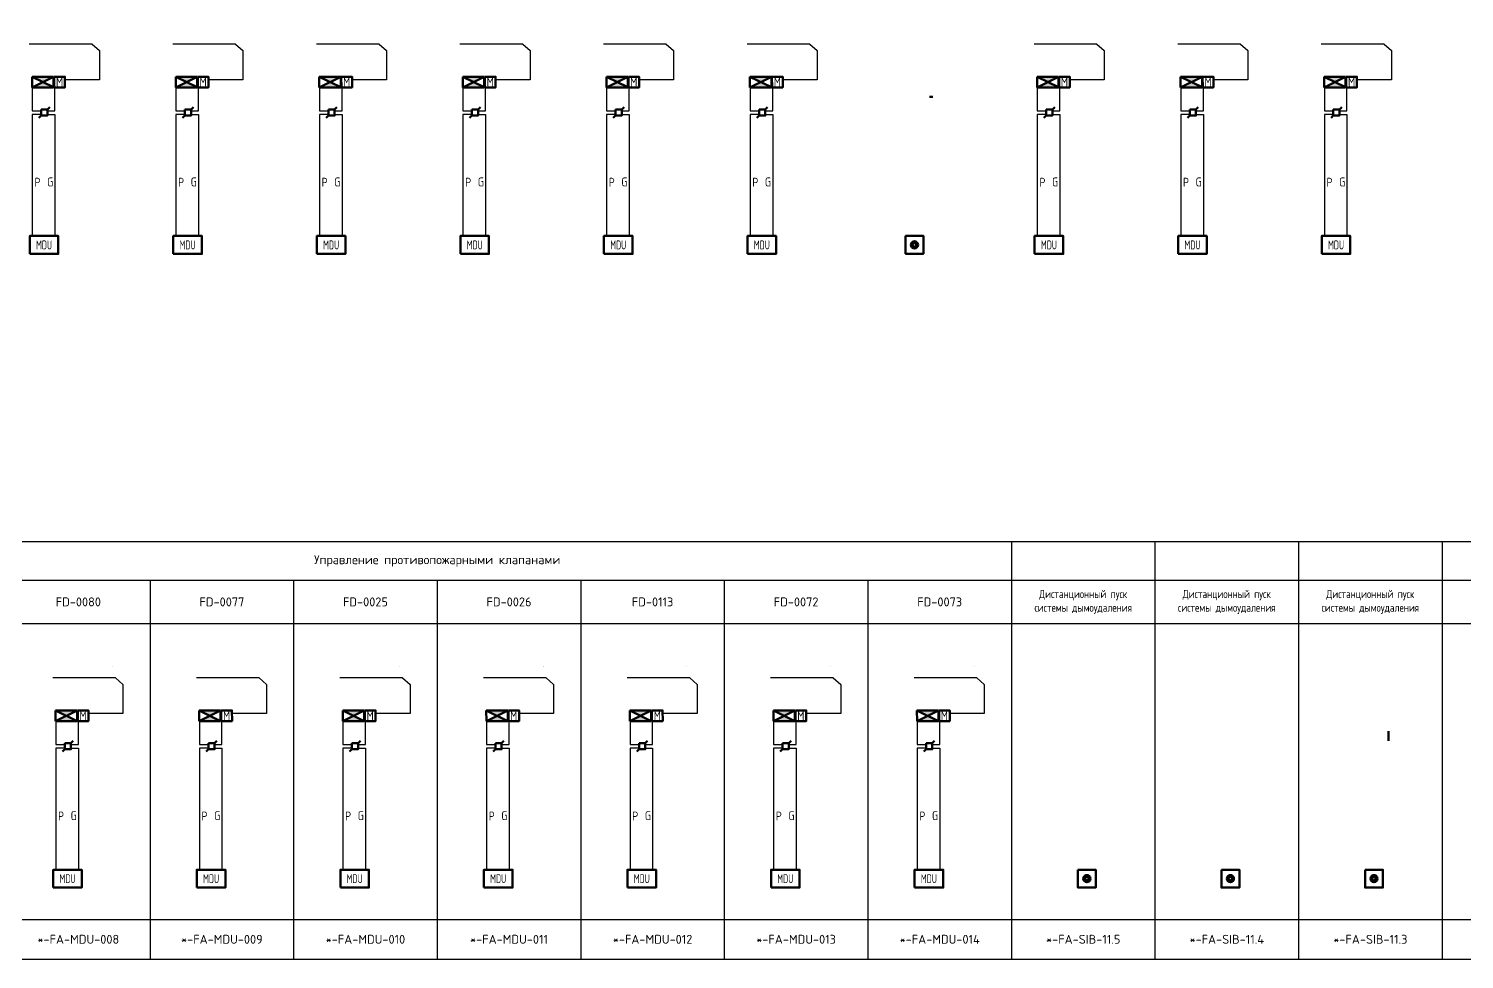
# Model space of a CAD drawing. Header units: millimetres. Extents: x 127230 to 906013, y -355313 to -209225.
# Drawn here: x 281908 to 322125, y -245773 to -219719 of the extents above; entities that cross this region are included whole.
import ezdxf
from ezdxf.enums import TextEntityAlignment as Align

# ---------------------------------------------------------------- set-up
doc = ezdxf.new("R2018")
doc.units = ezdxf.units.MM
doc.linetypes.add('Cплошная', pattern=[0])
for name, color, linetype, lineweight in [('14', 250, 'Continuous', 0), ('АТ_ПС_ИП_025', 1, 'Continuous', 25), ('АТ_ПС_ППКП_025', 5, 'Continuous', 25), ('АТ_ПС_Текст_025', 7, 'Continuous', 25), ('АТ_ПС_Трасса_100', 1, 'Continuous', 100)]:
    doc.layers.add(name, color=color, linetype=linetype, lineweight=lineweight)
doc.layers.add('ПС2', color=230, linetype='Continuous')
doc.styles.add('GLE_OASR_TextStyle', font='GOST2304A.ttf')
doc.styles.get("Standard").update_dxf_attribs({"font": 'gost_0.ttf'})
doc.styles.add('ГОСТ 2.304', font='CS_Gost2304.shx', dxfattribs={"width": 0.8})
doc.styles.add('Текст Т', font='isocpeur.ttf')

# ---------------------------------------------------------------- blocks, each defined once
blk = doc.blocks.new('*T72')
at = {"color": 7, "linetype": 'ByBlock', "transparency": 16777216}
for p, q in [((0, 0), (254457, 0)), ((0, 0), (0, -11695)), ((24130, 0), (24130, -11695)), ((28152, 0), (28152, -11695)), ((32173, 0), (32173, -11695)), ((64347, 0), (64347, -11695)), ((68368, 0), (68368, -11695)), ((72390, 0), (72390, -11695)), ((76412, 0), (76412, -11695)), ((193040, 0), (193040, -11695)), ((197062, 0), (197062, -11695)), ((205105, 0), (205105, -11695)), ((218262, 0), (218262, -11695)), ((222284, 0), (222284, -11695)), ((226305, 0), (226305, -11695)), ((254457, 0), (254457, -11695)), ((0, -1085), (4022, -1085)), ((4022, -1085), (4022, -11695)), ((8043, -1085), (8043, -11695)), ((12065, -1085), (12065, -11695)), ((16087, -1085), (16087, -11695)), ((20108, -1085), (20108, -11695)), ((24130, -1085), (36195, -1085)), ((36195, -1085), (36195, -11695)), ((40217, -1085), (40217, -11695)), ((44238, -1085), (44238, -11695)), ((48260, -1085), (48260, -11695)), ((52282, -1085), (52282, -11695)), ((56303, -1085), (56303, -11695)), ((60325, -1085), (60325, -11695)), ((64347, -1085), (80433, -1085)), ((80433, -1085), (80433, -11695)), ((84455, -1085), (84455, -11695)), ((88477, -1085), (88477, -11695)), ((92498, -1085), (92498, -11695)), ((96520, -1085), (96520, -11695)), ((100542, -1085), (100542, -11695)), ((104563, -1085), (104563, -11695)), ((108585, -1085), (108585, -11695)), ((112607, -1085), (112607, -11695)), ((116628, -1085), (116628, -11695)), ((120650, -1085), (120650, -11695)), ((124672, -1085), (124672, -11695)), ((128693, -1085), (128693, -11695)), ((132715, -1085), (132715, -11695)), ((136737, -1085), (136737, -11695)), ((140758, -1085), (140758, -11695)), ((144780, -1085), (144780, -11695)), ((148802, -1085), (148802, -11695)), ((152823, -1085), (152823, -11695)), ((156845, -1085), (156845, -11695)), ((160867, -1085), (160867, -11695)), ((164888, -1085), (164888, -11695)), ((168910, -1085), (168910, -11695)), ((172932, -1085), (172932, -11695)), ((176953, -1085), (176953, -11695)), ((180975, -1085), (180975, -11695)), ((184997, -1085), (184997, -11695)), ((189018, -1085), (189018, -11695)), ((193040, -1085), (201083, -1085)), ((201083, -1085), (201083, -11695)), ((205105, -1085), (230327, -1085)), ((230327, -1085), (230327, -11695)), ((234349, -1085), (234349, -11695)), ((238370, -1085), (238370, -11695)), ((242392, -1085), (242392, -11695)), ((246414, -1085), (246414, -11695)), ((250435, -1085), (250435, -11695)), ((0, -2294), (254457, -2294)), ((0, -10577), (254457, -10577)), ((0, -11695), (254457, -11695))]:
    blk.add_line(p, q, dxfattribs=at)
at = {"color": 0, "linetype": 'ByBlock', "lineweight": -2, "transparency": 16777216}
for p, q in [((4022, -1085), (24130, -1085)), ((36195, -1085), (64347, -1085)), ((80433, -1085), (193040, -1085)), ((201083, -1085), (205105, -1085)), ((230327, -1085), (254457, -1085))]:
    blk.add_line(p, q, dxfattribs=at)
at = {"color": 7, "transparency": 16777216, "char_height": 250, "attachment_point": 5, "style": 'Текст Т'}
for s, insert, width in [('Управление противопожарными клапанами', (220273, -542), 4020.47), ('Управление противопожарными клапанами', (12065, -542), 24128.8), ('Управление противопожарными клапанами', (48260, -542), 32172.13), ('Управление противопожарными клапанами', (134726, -542), 116627.13), ('Управление противопожарными клапанами', (201083, -542), 8042.13), ('Управление противопожарными клапанами', (240381, -542), 28150.47), ('FD-0027', (2011, -1689), 4020.47), ('FD-0005', (6032, -1689), 4020.47), ('SD-0002', (10054, -1689), 4020.47), ('FD-0004', (14076, -1689), 4020.47), ('FD-0028', (18098, -1689), 4020.47), ('FD-0029', (22119, -1689), 4020.47), ('{\\fGOST 2.304 type A|b0|i0|c204|p34;\\H0.91667x;\\C256;Дистанционный пуск \\Pсистемы дымоудаления}', (26141, -1689), 4020.47), ('{\\fGOST 2.304 type A|b0|i0|c204|p34;\\H0.91667x;\\C256;Дистанционный пуск \\Pсистемы дымоудаления}', (30162, -1689), 4020.47), ('FD-0121', (34184, -1689), 4020.47), ('FD-0080', (38206, -1689), 4020.47), ('FD-0077', (42228, -1689), 4020.47), ('FD-0025', (46249, -1689), 4020.47), ('FD-0026', (50271, -1689), 4020.47), ('FD-0113', (54293, -1689), 4020.47), ('FD-0072', (58314, -1689), 4020.47), ('FD-0073', (62336, -1689), 4020.47), ('{\\fGOST 2.304 type A|b0|i0|c204|p34;\\H0.91667x;\\C256;Дистанционный пуск \\Pсистемы дымоудаления}', (66358, -1689), 4020.47), ('{\\fGOST 2.304 type A|b0|i0|c204|p34;\\H0.91667x;\\C256;Дистанционный пуск \\Pсистемы дымоудаления}', (70379, -1689), 4020.47), ('{\\fGOST 2.304 type A|b0|i0|c204|p34;\\H0.91667x;\\C256;Дистанционный пуск \\Pсистемы дымоудаления}', (74401, -1689), 4020.47), ('FD-0002', (78423, -1689), 4020.47), ('FD-0024', (82444, -1689), 4020.47), ('SD-0001', (86466, -1689), 4020.47), ('FD-0001', (90488, -1689), 4020.47), ('FD-0003', (94509, -1689), 4020.47), ('FD-0022', (98531, -1689), 4020.47), ('FD-0023', (102553, -1689), 4020.47), ('FD-0032', (106574, -1689), 4020.47), ('FD-0010', (110596, -1689), 4020.47), ('FD-0132', (114618, -1689), 4020.47), ('FD-0085', (118639, -1689), 4020.47), ('FD-0087', (122661, -1689), 4020.47), ('FD-0118', (126683, -1689), 4020.47), ('FD-0130', (130704, -1689), 4020.47), ('FD-0131', (134726, -1689), 4020.47), ('FD-0112', (138748, -1689), 4020.47), ('FD-0043', (142769, -1689), 4020.47), ('FD-0096', (146791, -1689), 4020.47), ('FD-0057', (150813, -1689), 4020.47), ('FD-0097', (154834, -1689), 4020.47), ('FD-0074', (158856, -1689), 4020.47), ('FD-0075', (162878, -1689), 4020.47), ('FD-0076', (166899, -1689), 4020.47), ('FD-0060', (170921, -1689), 4020.47), ('FD-0009', (174943, -1689), 4020.47), ('FD-0114', (178964, -1689), 4020.47), ('FD-0008', (182986, -1689), 4020.47), ('FD-0125', (187008, -1689), 4020.47), ('FD-0058', (191029, -1689), 4020.47), ('{\\fGOST 2.304 type A|b0|i0|c204|p34;\\H0.91667x;\\C256;Отключение ПВ1 (FAB-0001A)/\\fGOST 2.304 type A|b0|i0|c0|p34; \\fGOST 2.304 type A|b0|i0|c204|p34;ПВ1р (FAB-0001В)}', (195051, -1689), 4020.47), ('FD-0078', (199073, -1689), 4020.47), ('FD-0031', (203094, -1689), 4020.47), ('{\\fGOST 2.304 type A|b0|i0|c204|p34;\\H0.91667x;\\C256;Отключение \\fGOST 2.304 type A|b0|i0|c0|p34;F0-51-010-NHC13^J/F0-51-010-NHC12/F0-51-010-NHC14} ', (211683, -1689), 13155.68), ('FD-0081', (220273, -1689), 4020.47), ('{\\fGOST 2.304 type A|b0|i0|c204|p34;\\H0.91667x;\\C256;Дистанционный пуск \\Pсистемы дымоудаления}', (224294, -1689), 4020.47), ('FD-0091', (228316, -1689), 4020.47), ('FD-0046', (232338, -1689), 4020.47), ('FD-0093', (236359, -1689), 4020.47), ('FD-0045', (240381, -1689), 4020.47), ('FD-0007', (244403, -1689), 4020.47), ('FD-0071', (248424, -1689), 4020.47), ('FD-0044', (252446, -1689), 4020.47), ('*-FA-MDU-001', (2011, -11136), 4020.47), ('*-FA-MDU-002', (6032, -11136), 4020.47), ('*-FA-MDU-003', (10054, -11136), 4020.47), ('*-FA-MDU-004', (14076, -11136), 4020.47), ('*-FA-MDU-005', (18098, -11136), 4020.47), ('*-FA-MDU-006', (22119, -11136), 4020.47), ('*-FA-SIB-11.7', (26141, -11136), 4020.47), ('*-FA-SIB-11.6', (30162, -11136), 4020.47), ('*-FA-MDU-007', (34184, -11136), 4020.47), ('*-FA-MDU-008', (38206, -11136), 4020.47), ('*-FA-MDU-009', (42228, -11136), 4020.47), ('*-FA-MDU-010', (46249, -11136), 4020.47), ('*-FA-MDU-011', (50271, -11136), 4020.47), ('*-FA-MDU-012', (54293, -11136), 4020.47), ('*-FA-MDU-013', (58314, -11136), 4020.47), ('*-FA-MDU-014', (62336, -11136), 4020.47), ('*-FA-SIB-11.5', (66358, -11136), 4020.47), ('*-FA-SIB-11.4', (70379, -11136), 4020.47), ('*-FA-SIB-11.3', (74401, -11136), 4020.47), ('*-FA-MDU-015', (78423, -11136), 4020.47), ('*-FA-MDU-016', (82444, -11136), 4020.47), ('*-FA-MDU-017', (86466, -11136), 4020.47), ('*-FA-MDU-018', (90488, -11136), 4020.47), ('*-FA-MDU-019', (94509, -11136), 4020.47), ('*-FA-MDU-020', (98531, -11136), 4020.47), ('*-FA-MDU-021', (102553, -11136), 4020.47), ('*-FA-MDU-022', (106574, -11136), 4020.47), ('*-FA-MDU-023', (110596, -11136), 4020.47), ('*-FA-MDU-024', (114618, -11136), 4020.47), ('*-FA-MDU-025', (118639, -11136), 4020.47), ('*-FA-MDU-026', (122661, -11136), 4020.47), ('*-FA-MDU-027', (126683, -11136), 4020.47), ('*-FA-MDU-028', (130704, -11136), 4020.47), ('*-FA-MDU-029', (134726, -11136), 4020.47), ('*-FA-MDU-030', (138748, -11136), 4020.47), ('*-FA-MDU-031', (142769, -11136), 4020.47), ('*-FA-MDU-032', (146791, -11136), 4020.47), ('*-FA-MDU-033', (150813, -11136), 4020.47), ('*-FA-MDU-034', (154834, -11136), 4020.47), ('*-FA-MDU-035', (158856, -11136), 4020.47), ('*-FA-MDU-036', (162878, -11136), 4020.47), ('*-FA-MDU-037', (166899, -11136), 4020.47), ('*-FA-MDU-038', (170921, -11136), 4020.47), ('*-FA-MDU-039', (174943, -11136), 4020.47), ('*-FA-MDU-040', (178964, -11136), 4020.47), ('*-FA-MDU-041', (182986, -11136), 4020.47), ('*-FA-MDU-042', (187008, -11136), 4020.47), ('*-FA-MDU-043', (191029, -11136), 4020.47), (' *-FA-MR4-11.1', (195051, -11136), 4020.47), ('*-FA-MDU-044', (199073, -11136), 4020.47), ('*-FA-MDU-045', (203094, -11136), 4020.47), (' *-FA-MR4-11.2', (211683, -11136), 13155.68), ('*-FA-MDU-046', (220273, -11136), 4020.47), ('*-FA-SIB-11.2', (224294, -11136), 4020.47), ('*-FA-MDU-047', (228316, -11136), 4020.47), ('*-FA-MDU-048', (232338, -11136), 4020.47), ('*-FA-MDU-049', (236359, -11136), 4020.47), ('*-FA-MDU-050', (240381, -11136), 4020.47), ('*-FA-MDU-051', (244403, -11136), 4020.47), ('*-FA-MDU-052', (248424, -11136), 4020.47), ('*-FA-MDU-053', (252446, -11136), 4020.47)]:
    blk.add_mtext(s, dxfattribs=dict(at, insert=insert, width=width))
blk = doc.blocks.new('*U53')
at = {"color": 0, "lineweight": 30, "width": 1.001, "flags": 104}
blk.add_attdef('ТЕКСТ1', text='', height=2.5, dxfattribs=at).set_placement((0.55, 3.27), align=Align.TOP_LEFT)
at = {"color": 0, "lineweight": 0}
blk.add_wipeout([(0, 4.3), (16.02, 4.3), (16.02, 0), (0, 0)], dxfattribs=at)
blk = doc.blocks.new('*U54')
at = {"color": 0, "lineweight": 30, "width": 1.001, "flags": 104}
blk.add_attdef('ТЕКСТ1', text='', height=2.5, dxfattribs=at).set_placement((0.55, 3.27), align=Align.TOP_LEFT)
at = {"color": 0, "lineweight": 0}
blk.add_wipeout([(0, 4.3), (21.07, 4.3), (21.07, 0), (0, 0)], dxfattribs=at)
blk = doc.blocks.new('*U49')
at = {"linetype": 'Continuous', "lineweight": 25}
blk.add_wipeout([(-1.5, -1.5), (-1.5, 1.5), (1.5, 1.5), (1.5, -1.5)], dxfattribs=at)
at = {"color": 0, "linetype": 'Continuous', "lineweight": -2}
for p, q in [((1.5, 1.5), (2.63, 2.63)), ((-1.5, -1.5), (-2.63, -2.63))]:
    blk.add_line(p, q, dxfattribs=at)
blk.add_lwpolyline([(-1.5, 1.5), (1.5, 1.5), (1.5, -1.5), (-1.5, -1.5)], close=True, dxfattribs=at)
blk = doc.blocks.new('*U52')
at = {"linetype": 'Continuous', "lineweight": -2}
h = blk.add_hatch(color=0, dxfattribs=at)
h.dxf.hatch_style = 1
h.paths.add_polyline_path([(-6, 2.97), (-2.98, 1.48), (0, 2.97)])
h.paths.add_polyline_path([(-2.98, 1.48), (-6, -0.03), (0, -0.03), (0, 0)])
at = {"color": 0, "linetype": 'Continuous', "lineweight": -2}
for p, q in [((-6, -0.03), (-6, 2.97)), ((0, 2.97), (-6, 2.97)), ((-6, 2.97), (0, 0)), ((-6, -0.03), (0, 2.97)), ((0, -0.03), (0, 2.97)), ((0, 1.47), (0.18, 1.47)), ((-6, -0.03), (0, -0.03))]:
    blk.add_line(p, q, dxfattribs=at)
blk.add_lwpolyline([(0.18, 2.97), (3.18, 2.97), (3.18, -0.03), (0.18, -0.03)], close=True, dxfattribs=at)
at = {"color": 0, "linetype": 'Continuous', "lineweight": -2, "style": 'GLE_OASR_TextStyle'}
blk.add_text('М', height=2.5, dxfattribs=at).set_placement((1.68, 1.47), align=Align.MIDDLE_CENTER)
blk = doc.blocks.new('*U51')
at = {"color": 0, "linetype": 'Continuous', "lineweight": -2}
blk.add_lwpolyline([(-8, -0.03), (0, -0.03), (0, 4.97), (-8, 4.97)], close=True, dxfattribs=at)
at = {"color": 0, "linetype": 'Continuous', "lineweight": -2, "style": 'ГОСТ 2.304', "width": 0.8, "flags": 4}
blk.add_attdef('НАДПИСЬ', text='', height=2.5, dxfattribs=at).set_placement((-4, 2.47), align=Align.MIDDLE_CENTER)
blk = doc.blocks.new('*U50')
at = {"color": 0, "lineweight": 0}
blk.add_wipeout([(-2.08, 6.13), (-19.65, 6.12), (-19.65, 1.83), (-2.08, 1.83)], dxfattribs=at)
at = {"color": 0, "linetype": 'Cплошная', "lineweight": 25}
for q in [(-19.65, 1.83), (0, 0)]:
    blk.add_line((-2.08, 1.83), q, dxfattribs=at)
at = {"color": 0, "lineweight": 30, "flags": 104}
blk.add_attdef('ТЕКСТ1', text='', height=2.5, dxfattribs=at).set_placement((-2.99, 5.1), align=Align.TOP_RIGHT)
blk = doc.blocks.new('*U56')
at = {"linetype": 'Continuous', "lineweight": -2}
h = blk.add_hatch(dxfattribs=at)
h.set_pattern_fill('ANGLE', color=0)
h.set_pattern_definition([(0, (7.841, 39.882), (0, 6.985), [5.08, -1.905]), (90, (7.841, 39.882), (-6.985, 4e-16), [5.08, -1.905])])
h.paths.add_polyline_path([(3.41, 42.45, 1), (6.91, 42.45, 1)])
h = blk.add_hatch()
h.set_pattern_fill('ANGLE', color=0)
h.set_pattern_definition([(0, (2.6406, 39.934), (0, 6.985), [5.08, -1.905]), (90, (2.6406, 39.934), (-6.985, 4e-16), [5.08, -1.905])])
h.paths.add_polyline_path([(6.25, 42.89), (6.25, 42.43), (7.64, 42.43)])
h.paths.add_polyline_path([(7.64, 42.43), (6.25, 42.43), (6.25, 41.98)])
at = {"linetype": 'Cплошная'}
blk.add_wipeout([(-2.5, 5), (-2.51, -0.01), (2.5, -0.01), (2.5, 5)], dxfattribs=at)
at = {"linetype": 'ByBlock', "lineweight": -2}
h = blk.add_hatch(color=0, dxfattribs=at)
h.dxf.hatch_style = 1
h.paths.add_polyline_path([(-1, 2.5, 1), (1, 2.5, 1)])
h.paths.add_polyline_path([(0.5, 2.5, -1), (-0.5, 2.5, -1)], flags=16)
at = {"color": 0, "linetype": 'ByBlock', "lineweight": -2}
blk.add_lwpolyline([(-2.5, 5), (2.5, 5), (2.5, 0), (-2.5, 0)], close=True, dxfattribs=at)
for radius in [1, 0.5]:
    blk.add_circle((0, 2.5), radius, dxfattribs=at)

msp = doc.modelspace()

# ---------------------------------------------------------------- linework, layer by layer
at = {"layer": '14', "color": 6, "lineweight": 25}
for points in [[(282009, -221364), (282009, -222014), (282261, -222014)], [(286030, -221364), (286030, -222014), (286282, -222014)], [(290052, -221364), (290052, -222014), (290304, -222014)], [(294074, -221364), (294074, -222014), (294326, -222014)], [(298095, -221364), (298095, -222014), (298347, -222014)], [(302117, -221364), (302117, -222014), (302369, -222014)], [(310160, -221364), (310160, -222014), (310412, -222014)], [(314182, -221364), (314182, -222014), (314434, -222014)], [(318204, -221364), (318204, -222014), (318456, -222014)], [(282667, -239108), (282667, -239758), (282919, -239758)], [(286689, -239108), (286689, -239758), (286941, -239758)], [(290711, -239108), (290711, -239758), (290963, -239758)], [(294732, -239108), (294732, -239758), (294984, -239758)], [(298754, -239108), (298754, -239758), (299006, -239758)], [(302776, -239108), (302776, -239758), (303028, -239758)], [(306797, -239108), (306797, -239758), (307049, -239758)]]:
    msp.add_lwpolyline(points, dxfattribs=at)
at = {"layer": 'АТ_ПС_Трасса_100', "color": 92, "lineweight": 25, "ltscale": 100}
for points in [[(282433, -222014), (282641, -222014), (282641, -221365)], [(286455, -222014), (286663, -222014), (286663, -221365)], [(290477, -222014), (290685, -222014), (290685, -221365)], [(294498, -222014), (294706, -222014), (294706, -221365)], [(298520, -222014), (298728, -222014), (298728, -221365)], [(302542, -222014), (302750, -222014), (302750, -221365)], [(310585, -222014), (310793, -222014), (310793, -221365)], [(314607, -222014), (314815, -222014), (314815, -221365)], [(318628, -222014), (318836, -222014), (318836, -221365)], [(282433, -222121), (282641, -222121), (282641, -225522)], [(286455, -222121), (286663, -222121), (286663, -225522)], [(290477, -222121), (290685, -222121), (290685, -225522)], [(294498, -222121), (294706, -222121), (294706, -225522)], [(298520, -222121), (298728, -222121), (298728, -225522)], [(302542, -222121), (302750, -222121), (302750, -225522)], [(310585, -222121), (310793, -222121), (310793, -225522)], [(314607, -222121), (314815, -222121), (314815, -225522)], [(318628, -222121), (318836, -222121), (318836, -225522)], [(283092, -239758), (283300, -239758), (283300, -239109)], [(287113, -239758), (287322, -239758), (287322, -239109)], [(291135, -239758), (291343, -239758), (291343, -239109)], [(295157, -239758), (295365, -239758), (295365, -239109)], [(299178, -239758), (299387, -239758), (299387, -239109)], [(303200, -239758), (303408, -239758), (303408, -239109)], [(307222, -239758), (307430, -239758), (307430, -239109)], [(283092, -239865), (283300, -239865), (283300, -243266)], [(287113, -239865), (287322, -239865), (287322, -243266)], [(291135, -239865), (291343, -239865), (291343, -243266)], [(295157, -239865), (295365, -239865), (295365, -243266)], [(299178, -239865), (299387, -239865), (299387, -243266)], [(303200, -239865), (303408, -239865), (303408, -243266)], [(307222, -239865), (307430, -239865), (307430, -243266)]]:
    msp.add_lwpolyline(points, dxfattribs=at)
at = {"layer": 'АТ_ПС_Трасса_100', "color": 6, "lineweight": 25, "ltscale": 100}
for points in [[(282261, -222121), (282009, -222121), (282009, -225522)], [(286282, -222121), (286030, -222121), (286030, -225522)], [(290304, -222121), (290052, -222121), (290052, -225522)], [(294326, -222121), (294074, -222121), (294074, -225522)], [(298347, -222121), (298095, -222121), (298095, -225522)], [(302369, -222121), (302117, -222121), (302117, -225522)], [(310412, -222121), (310160, -222121), (310160, -225522)], [(314434, -222121), (314182, -222121), (314182, -225522)], [(318456, -222121), (318204, -222121), (318204, -225522)], [(282919, -239865), (282667, -239865), (282667, -243266)], [(286941, -239865), (286689, -239865), (286689, -243266)], [(290963, -239865), (290711, -239865), (290711, -243266)], [(294984, -239865), (294732, -239865), (294732, -243266)], [(299006, -239865), (298754, -239865), (298754, -243266)], [(303028, -239865), (302776, -239865), (302776, -243266)], [(307049, -239865), (306797, -239865), (306797, -243266)]]:
    msp.add_lwpolyline(points, dxfattribs=at)

# ---------------------------------------------------------------- block references
msp.add_blockref('*T72', (245092, -234078))
at = {"layer": 'АТ_ПС_ИП_025', "color": 5, "lineweight": 50, "transparency": 33554687, "xscale": 100, "yscale": 100, "zscale": 100}
msp.add_blockref('*U56', (306721, -226021), dxfattribs=at)
at = {"layer": 'АТ_ПС_Текст_025', "linetype": 'Continuous'}
ref = msp.add_blockref('*U50', (283889, -220332), dxfattribs=dict(at, xscale=100, yscale=100, zscale=100))
lines = msp.add_mtext('230 В AC*** ', dxfattribs={"layer": '0', "color": 0, "insert": (283590, -219822), "char_height": 2.5, "attachment_point": 1})
ref.add_attrib('ТЕКСТ1', '', (283590, -219822), dxfattribs={"flags": 104}).embed_mtext(lines)
ref = msp.add_blockref('*U50', (287910, -220332), dxfattribs=dict(at, xscale=100, yscale=100, zscale=100))
lines = msp.add_mtext('230 В AC*** ', dxfattribs={"layer": '0', "color": 0, "insert": (287611, -219822), "char_height": 2.5, "attachment_point": 1})
ref.add_attrib('ТЕКСТ1', '', (287611, -219822), dxfattribs={"flags": 104}).embed_mtext(lines)
ref = msp.add_blockref('*U50', (291932, -220332), dxfattribs=dict(at, xscale=100, yscale=100, zscale=100))
lines = msp.add_mtext('230 В AC*** ', dxfattribs={"layer": '0', "color": 0, "insert": (291633, -219822), "char_height": 2.5, "attachment_point": 1})
ref.add_attrib('ТЕКСТ1', '', (291633, -219822), dxfattribs={"flags": 104}).embed_mtext(lines)
ref = msp.add_blockref('*U50', (295954, -220332), dxfattribs=dict(at, xscale=100, yscale=100, zscale=100))
lines = msp.add_mtext('230 В AC*** ', dxfattribs={"layer": '0', "color": 0, "insert": (295655, -219822), "char_height": 2.5, "attachment_point": 1})
ref.add_attrib('ТЕКСТ1', '', (295655, -219822), dxfattribs={"flags": 104}).embed_mtext(lines)
ref = msp.add_blockref('*U50', (299975, -220332), dxfattribs=dict(at, xscale=100, yscale=100, zscale=100))
lines = msp.add_mtext('230 В AC*** ', dxfattribs={"layer": '0', "color": 0, "insert": (299676, -219822), "char_height": 2.5, "attachment_point": 1})
ref.add_attrib('ТЕКСТ1', '', (299676, -219822), dxfattribs={"flags": 104}).embed_mtext(lines)
ref = msp.add_blockref('*U50', (303997, -220332), dxfattribs=dict(at, xscale=100, yscale=100, zscale=100))
lines = msp.add_mtext('230 В AC*** ', dxfattribs={"layer": '0', "color": 0, "insert": (303698, -219822), "char_height": 2.5, "attachment_point": 1})
ref.add_attrib('ТЕКСТ1', '', (303698, -219822), dxfattribs={"flags": 104}).embed_mtext(lines)
ref = msp.add_blockref('*U50', (312040, -220332), dxfattribs=dict(at, xscale=100, yscale=100, zscale=100))
lines = msp.add_mtext('230 В AC*** ', dxfattribs={"layer": '0', "color": 0, "insert": (311741, -219822), "char_height": 2.5, "attachment_point": 1})
ref.add_attrib('ТЕКСТ1', '', (311741, -219822), dxfattribs={"flags": 104}).embed_mtext(lines)
ref = msp.add_blockref('*U50', (316062, -220332), dxfattribs=dict(at, xscale=100, yscale=100, zscale=100))
lines = msp.add_mtext('230 В AC*** ', dxfattribs={"layer": '0', "color": 0, "insert": (315763, -219822), "char_height": 2.5, "attachment_point": 1})
ref.add_attrib('ТЕКСТ1', '', (315763, -219822), dxfattribs={"flags": 104}).embed_mtext(lines)
ref = msp.add_blockref('*U50', (320084, -220332), dxfattribs=dict(at, xscale=100, yscale=100, zscale=100))
lines = msp.add_mtext('230 В AC*** ', dxfattribs={"layer": '0', "color": 0, "insert": (319785, -219822), "char_height": 2.5, "attachment_point": 1})
ref.add_attrib('ТЕКСТ1', '', (319785, -219822), dxfattribs={"flags": 104}).embed_mtext(lines)
at = {"layer": 'АТ_ПС_Текст_025', "transparency": 33554636, "xscale": 99.99980000000001, "yscale": 99.99980000000001, "zscale": 99.99980000000001, "rotation": 90.0000000004073}
msp.add_blockref('*U54', (322110, -224752), dxfattribs=at)
at = {"layer": 'ПС2', "color": 5, "lineweight": 50, "transparency": 33554687, "xscale": 100, "yscale": 100, "zscale": 100, "rotation": 0.1250381865928775}
for p in [(282604, -221359), (286626, -221359), (290648, -221359), (294669, -221359), (298691, -221359), (302713, -221359), (310756, -221359), (314778, -221359), (318799, -221359), (283263, -239103), (287285, -239103), (291306, -239103), (295328, -239103), (299350, -239103), (303371, -239103), (307393, -239103)]:
    msp.add_blockref('*U52', p, dxfattribs=at)

# ---------------------------------------------------------------- texts
at = {"layer": 'АТ_ПС_Текст_025', "char_height": 250, "attachment_point": 5, "style": 'GLE_OASR_TextStyle'}
for s, insert in [('P', (282155, -224018)), ('G', (282510, -224009)), ('P', (286177, -224018)), ('G', (286532, -224009)), ('P', (290198, -224018)), ('G', (290554, -224009)), ('P', (294220, -224018)), ('G', (294575, -224009)), ('P', (298242, -224018)), ('G', (298597, -224009)), ('P', (302263, -224018)), ('G', (302619, -224009)), ('P', (310307, -224018)), ('G', (310662, -224009)), ('P', (314328, -224018)), ('G', (314684, -224009)), ('P', (318350, -224018)), ('G', (318705, -224009)), ('P', (282814, -241762)), ('G', (283169, -241753)), ('P', (286835, -241762)), ('G', (287191, -241753)), ('P', (290857, -241762)), ('G', (291212, -241753)), ('P', (294879, -241762)), ('G', (295234, -241753)), ('P', (298900, -241762)), ('G', (299256, -241753)), ('P', (302922, -241762)), ('G', (303277, -241753)), ('P', (306944, -241762)), ('G', (307299, -241753))]:
    msp.add_mtext_dynamic_manual_height_columns(s, width=1237.88, gutter_width=12.5, heights=[0], dxfattribs=dict(at, insert=insert))

# ---------------------------------------------------------------- next in the draw order: linework, layer by layer
at = {"layer": '14', "color": 6, "lineweight": 25}
for points in [[(283889, -220332), (283889, -221151), (282922, -221146)], [(287910, -220332), (287910, -221151), (286943, -221146)], [(291932, -220332), (291932, -221151), (290965, -221146)], [(295954, -220332), (295954, -221151), (294987, -221146)], [(299975, -220332), (299975, -221151), (299008, -221146)], [(303997, -220332), (303997, -221151), (303030, -221146)], [(312040, -220332), (312040, -221151), (311073, -221146)], [(316062, -220332), (316062, -221151), (315095, -221146)], [(320084, -220332), (320084, -221151), (319117, -221146)]]:
    msp.add_lwpolyline(points, dxfattribs=at)

# ---------------------------------------------------------------- next in the draw order: block references
at = {"layer": 'АТ_ПС_ИП_025', "lineweight": 50, "xscale": 57.51779866433964, "yscale": 57.51779866433964, "zscale": 57.51779866433964}
for p in [(282347, -222063), (286369, -222063), (290390, -222063), (294412, -222063), (298434, -222063), (302455, -222063), (310499, -222063), (314520, -222063), (318542, -222063), (283005, -239807), (287027, -239807), (291049, -239807), (295070, -239807), (299092, -239807), (303114, -239807), (307135, -239807)]:
    msp.add_blockref('*U49', p, dxfattribs=at)
at = {"layer": 'АТ_ПС_ИП_025', "color": 5, "lineweight": 50, "transparency": 33554687, "xscale": 100, "yscale": 100, "zscale": 100}
for p in [(311552, -243765), (315573, -243765), (319595, -243765)]:
    msp.add_blockref('*U56', p, dxfattribs=at)
at = {"layer": 'АТ_ПС_Текст_025', "transparency": 33554636}
ref = msp.add_blockref('*U53', (282700, -222189), dxfattribs=dict(at, xscale=99.99980000000001, yscale=99.99980000000001, zscale=99.99980000000001))
lines = msp.add_mtext('\\W1.0010;*FA-XK-109', dxfattribs={"layer": '0', "color": 0, "insert": (282754, -221861), "char_height": 2.5, "attachment_point": 1})
ref.add_attrib('ТЕКСТ1', '', (282754, -221861), dxfattribs={"flags": 104}).embed_mtext(lines)
ref = msp.add_blockref('*U53', (286722, -222189), dxfattribs=dict(at, xscale=99.99980000000001, yscale=99.99980000000001, zscale=99.99980000000001))
lines = msp.add_mtext('\\W1.0010;*FA-XK-110', dxfattribs={"layer": '0', "color": 0, "insert": (286776, -221861), "char_height": 2.5, "attachment_point": 1})
ref.add_attrib('ТЕКСТ1', '', (286776, -221861), dxfattribs={"flags": 104}).embed_mtext(lines)
ref = msp.add_blockref('*U53', (290743, -222189), dxfattribs=dict(at, xscale=99.99980000000001, yscale=99.99980000000001, zscale=99.99980000000001))
lines = msp.add_mtext('\\W1.0010;*FA-XK-111', dxfattribs={"layer": '0', "color": 0, "insert": (290798, -221861), "char_height": 2.5, "attachment_point": 1})
ref.add_attrib('ТЕКСТ1', '', (290798, -221861), dxfattribs={"flags": 104}).embed_mtext(lines)
ref = msp.add_blockref('*U53', (294765, -222189), dxfattribs=dict(at, xscale=99.99980000000001, yscale=99.99980000000001, zscale=99.99980000000001))
lines = msp.add_mtext('\\W1.0010;*FA-XK-112', dxfattribs={"layer": '0', "color": 0, "insert": (294819, -221861), "char_height": 2.5, "attachment_point": 1})
ref.add_attrib('ТЕКСТ1', '', (294819, -221861), dxfattribs={"flags": 104}).embed_mtext(lines)
ref = msp.add_blockref('*U53', (298787, -222189), dxfattribs=dict(at, xscale=99.99980000000001, yscale=99.99980000000001, zscale=99.99980000000001))
lines = msp.add_mtext('\\W1.0010;*FA-XK-113', dxfattribs={"layer": '0', "color": 0, "insert": (298841, -221861), "char_height": 2.5, "attachment_point": 1})
ref.add_attrib('ТЕКСТ1', '', (298841, -221861), dxfattribs={"flags": 104}).embed_mtext(lines)
ref = msp.add_blockref('*U53', (302808, -222189), dxfattribs=dict(at, xscale=99.99980000000001, yscale=99.99980000000001, zscale=99.99980000000001))
lines = msp.add_mtext('\\W1.0010;*FA-XK-114', dxfattribs={"layer": '0', "color": 0, "insert": (302863, -221861), "char_height": 2.5, "attachment_point": 1})
ref.add_attrib('ТЕКСТ1', '', (302863, -221861), dxfattribs={"flags": 104}).embed_mtext(lines)
ref = msp.add_blockref('*U53', (310852, -222189), dxfattribs=dict(at, xscale=99.99980000000001, yscale=99.99980000000001, zscale=99.99980000000001))
lines = msp.add_mtext('\\W1.0010;*FA-XK-115', dxfattribs={"layer": '0', "color": 0, "insert": (310906, -221861), "char_height": 2.5, "attachment_point": 1})
ref.add_attrib('ТЕКСТ1', '', (310906, -221861), dxfattribs={"flags": 104}).embed_mtext(lines)
ref = msp.add_blockref('*U53', (314873, -222189), dxfattribs=dict(at, xscale=99.99980000000001, yscale=99.99980000000001, zscale=99.99980000000001))
lines = msp.add_mtext('\\W1.0010;*FA-XK-116', dxfattribs={"layer": '0', "color": 0, "insert": (314928, -221861), "char_height": 2.5, "attachment_point": 1})
ref.add_attrib('ТЕКСТ1', '', (314928, -221861), dxfattribs={"flags": 104}).embed_mtext(lines)
ref = msp.add_blockref('*U53', (318895, -222189), dxfattribs=dict(at, xscale=99.99980000000001, yscale=99.99980000000001, zscale=99.99980000000001))
lines = msp.add_mtext('\\W1.0010;*FA-XK-117', dxfattribs={"layer": '0', "color": 0, "insert": (318949, -221861), "char_height": 2.5, "attachment_point": 1})
ref.add_attrib('ТЕКСТ1', '', (318949, -221861), dxfattribs={"flags": 104}).embed_mtext(lines)
at = {"layer": 'АТ_ПС_Текст_025', "transparency": 33554636, "xscale": 99.99980000000001, "yscale": 99.99980000000001, "zscale": 99.99980000000001, "rotation": 90.0000000004073}
for p in [(283158, -224752), (285915, -224752), (287180, -224752), (289936, -224752), (291202, -224752), (293958, -224752), (295223, -224752), (297980, -224752), (299245, -224752), (302001, -224752), (303267, -224752), (310045, -224752), (311310, -224752), (314066, -224752), (315332, -224752), (318088, -224752), (319353, -224752), (282551, -242496), (283817, -242496), (286573, -242496), (287838, -242496), (290595, -242496), (291860, -242496), (294616, -242496), (295882, -242496), (298638, -242496), (299903, -242496), (302660, -242496), (303925, -242496), (306681, -242496), (307947, -242496)]:
    msp.add_blockref('*U54', p, dxfattribs=at)
at = {"layer": 'АТ_ПС_Текст_025', "linetype": 'Continuous'}
ref = msp.add_blockref('*U50', (284547, -238076), dxfattribs=dict(at, xscale=100, yscale=100, zscale=100))
lines = msp.add_mtext('230 В AC*** ', dxfattribs={"layer": '0', "color": 0, "insert": (284248, -237566), "char_height": 2.5, "attachment_point": 1})
ref.add_attrib('ТЕКСТ1', '', (284248, -237566), dxfattribs={"flags": 104}).embed_mtext(lines)
ref = msp.add_blockref('*U50', (288569, -238076), dxfattribs=dict(at, xscale=100, yscale=100, zscale=100))
lines = msp.add_mtext('230 В AC*** ', dxfattribs={"layer": '0', "color": 0, "insert": (288270, -237566), "char_height": 2.5, "attachment_point": 1})
ref.add_attrib('ТЕКСТ1', '', (288270, -237566), dxfattribs={"flags": 104}).embed_mtext(lines)
ref = msp.add_blockref('*U50', (292590, -238076), dxfattribs=dict(at, xscale=100, yscale=100, zscale=100))
lines = msp.add_mtext('230 В AC*** ', dxfattribs={"layer": '0', "color": 0, "insert": (292291, -237566), "char_height": 2.5, "attachment_point": 1})
ref.add_attrib('ТЕКСТ1', '', (292291, -237566), dxfattribs={"flags": 104}).embed_mtext(lines)
ref = msp.add_blockref('*U50', (296612, -238076), dxfattribs=dict(at, xscale=100, yscale=100, zscale=100))
lines = msp.add_mtext('230 В AC*** ', dxfattribs={"layer": '0', "color": 0, "insert": (296313, -237566), "char_height": 2.5, "attachment_point": 1})
ref.add_attrib('ТЕКСТ1', '', (296313, -237566), dxfattribs={"flags": 104}).embed_mtext(lines)
ref = msp.add_blockref('*U50', (300634, -238076), dxfattribs=dict(at, xscale=100, yscale=100, zscale=100))
lines = msp.add_mtext('230 В AC*** ', dxfattribs={"layer": '0', "color": 0, "insert": (300335, -237566), "char_height": 2.5, "attachment_point": 1})
ref.add_attrib('ТЕКСТ1', '', (300335, -237566), dxfattribs={"flags": 104}).embed_mtext(lines)
ref = msp.add_blockref('*U50', (304655, -238076), dxfattribs=dict(at, xscale=100, yscale=100, zscale=100))
lines = msp.add_mtext('230 В AC*** ', dxfattribs={"layer": '0', "color": 0, "insert": (304356, -237566), "char_height": 2.5, "attachment_point": 1})
ref.add_attrib('ТЕКСТ1', '', (304356, -237566), dxfattribs={"flags": 104}).embed_mtext(lines)
ref = msp.add_blockref('*U50', (308677, -238076), dxfattribs=dict(at, xscale=100, yscale=100, zscale=100))
lines = msp.add_mtext('230 В AC*** ', dxfattribs={"layer": '0', "color": 0, "insert": (308378, -237566), "char_height": 2.5, "attachment_point": 1})
ref.add_attrib('ТЕКСТ1', '', (308378, -237566), dxfattribs={"flags": 104}).embed_mtext(lines)
at = {"layer": 'АТ_ПС_Текст_025', "transparency": 33554636}
ref = msp.add_blockref('*U53', (283358, -239933), dxfattribs=dict(at, xscale=99.99980000000001, yscale=99.99980000000001, zscale=99.99980000000001))
lines = msp.add_mtext('\\W1.0010;*FA-XK-008', dxfattribs={"layer": '0', "color": 0, "insert": (283413, -239605), "char_height": 2.5, "attachment_point": 1})
ref.add_attrib('ТЕКСТ1', '', (283413, -239605), dxfattribs={"flags": 104}).embed_mtext(lines)
ref = msp.add_blockref('*U53', (287380, -239933), dxfattribs=dict(at, xscale=99.99980000000001, yscale=99.99980000000001, zscale=99.99980000000001))
lines = msp.add_mtext('\\W1.0010;*FA-XK-009', dxfattribs={"layer": '0', "color": 0, "insert": (287435, -239605), "char_height": 2.5, "attachment_point": 1})
ref.add_attrib('ТЕКСТ1', '', (287435, -239605), dxfattribs={"flags": 104}).embed_mtext(lines)
ref = msp.add_blockref('*U53', (291402, -239933), dxfattribs=dict(at, xscale=99.99980000000001, yscale=99.99980000000001, zscale=99.99980000000001))
lines = msp.add_mtext('\\W1.0010;*FA-XK-010', dxfattribs={"layer": '0', "color": 0, "insert": (291456, -239605), "char_height": 2.5, "attachment_point": 1})
ref.add_attrib('ТЕКСТ1', '', (291456, -239605), dxfattribs={"flags": 104}).embed_mtext(lines)
ref = msp.add_blockref('*U53', (295423, -239933), dxfattribs=dict(at, xscale=99.99980000000001, yscale=99.99980000000001, zscale=99.99980000000001))
lines = msp.add_mtext('\\W1.0010;*FA-XK-011', dxfattribs={"layer": '0', "color": 0, "insert": (295478, -239605), "char_height": 2.5, "attachment_point": 1})
ref.add_attrib('ТЕКСТ1', '', (295478, -239605), dxfattribs={"flags": 104}).embed_mtext(lines)
ref = msp.add_blockref('*U53', (299445, -239933), dxfattribs=dict(at, xscale=99.99980000000001, yscale=99.99980000000001, zscale=99.99980000000001))
lines = msp.add_mtext('\\W1.0010;*FA-XK-012', dxfattribs={"layer": '0', "color": 0, "insert": (299500, -239605), "char_height": 2.5, "attachment_point": 1})
ref.add_attrib('ТЕКСТ1', '', (299500, -239605), dxfattribs={"flags": 104}).embed_mtext(lines)
ref = msp.add_blockref('*U53', (303467, -239933), dxfattribs=dict(at, xscale=99.99980000000001, yscale=99.99980000000001, zscale=99.99980000000001))
lines = msp.add_mtext('\\W1.0010;*FA-XK-013', dxfattribs={"layer": '0', "color": 0, "insert": (303521, -239605), "char_height": 2.5, "attachment_point": 1})
ref.add_attrib('ТЕКСТ1', '', (303521, -239605), dxfattribs={"flags": 104}).embed_mtext(lines)
ref = msp.add_blockref('*U53', (307488, -239933), dxfattribs=dict(at, xscale=99.99980000000001, yscale=99.99980000000001, zscale=99.99980000000001))
lines = msp.add_mtext('\\W1.0010;*FA-XK-014', dxfattribs={"layer": '0', "color": 0, "insert": (307543, -239605), "char_height": 2.5, "attachment_point": 1})
ref.add_attrib('ТЕКСТ1', '', (307543, -239605), dxfattribs={"flags": 104}).embed_mtext(lines)

# ---------------------------------------------------------------- next in the draw order: wipeouts: each hides what was drawn before it
at = {"lineweight": 25}
for points in [[(281938, -225522), (282738, -225522), (282738, -226022), (281938, -226022)], [(285959, -225522), (286759, -225522), (286759, -226022), (285959, -226022)], [(289981, -225522), (290781, -225522), (290781, -226022), (289981, -226022)], [(294003, -225522), (294803, -225522), (294803, -226022), (294003, -226022)], [(298024, -225522), (298824, -225522), (298824, -226022), (298024, -226022)], [(302046, -225522), (302846, -225522), (302846, -226022), (302046, -226022)], [(310089, -225522), (310889, -225522), (310889, -226022), (310089, -226022)], [(314111, -225522), (314911, -225522), (314911, -226022), (314111, -226022)], [(318133, -225522), (318933, -225522), (318933, -226022), (318133, -226022)], [(282596, -243266), (283396, -243266), (283396, -243766), (282596, -243766)], [(286618, -243266), (287418, -243266), (287418, -243766), (286618, -243766)], [(290639, -243266), (291439, -243266), (291439, -243766), (290639, -243766)], [(294661, -243266), (295461, -243266), (295461, -243766), (294661, -243766)], [(298683, -243266), (299483, -243266), (299483, -243766), (298683, -243766)], [(302704, -243266), (303504, -243266), (303504, -243766), (302704, -243766)], [(306726, -243266), (307526, -243266), (307526, -243766), (306726, -243766)]]:
    msp.add_wipeout(points, dxfattribs=at).dxf.layer = 'АТ_ПС_Трасса_100'

# ---------------------------------------------------------------- next in the draw order: linework, layer by layer
at = {"layer": '14', "color": 6, "lineweight": 25}
for points in [[(284547, -238076), (284547, -238895), (283580, -238890)], [(288569, -238076), (288569, -238895), (287602, -238890)], [(292590, -238076), (292590, -238895), (291624, -238890)], [(296612, -238076), (296612, -238895), (295645, -238890)], [(300634, -238076), (300634, -238895), (299667, -238890)], [(304655, -238076), (304655, -238895), (303689, -238890)], [(308677, -238076), (308677, -238895), (307710, -238890)]]:
    msp.add_lwpolyline(points, dxfattribs=at)

# ---------------------------------------------------------------- next in the draw order: block references
at = {"layer": 'АТ_ПС_ППКП_025', "color": 1, "linetype": 'Continuous', "lineweight": 50}
ref = msp.add_blockref('*U51', (282737, -226019), dxfattribs=dict(at, xscale=100, yscale=100, zscale=100))
ref.add_attrib('НАДПИСЬ', 'MDU', dxfattribs={"layer": '0', "color": 0, "linetype": 'Continuous', "lineweight": -2, "height": 250, "style": 'ГОСТ 2.304', "width": 0.8}).set_placement((282338, -225772), align=Align.MIDDLE_CENTER)
ref = msp.add_blockref('*U51', (286759, -226019), dxfattribs=dict(at, xscale=100, yscale=100, zscale=100))
ref.add_attrib('НАДПИСЬ', 'MDU', dxfattribs={"layer": '0', "color": 0, "linetype": 'Continuous', "lineweight": -2, "height": 250, "style": 'ГОСТ 2.304', "width": 0.8}).set_placement((286359, -225772), align=Align.MIDDLE_CENTER)
ref = msp.add_blockref('*U51', (290781, -226019), dxfattribs=dict(at, xscale=100, yscale=100, zscale=100))
ref.add_attrib('НАДПИСЬ', 'MDU', dxfattribs={"layer": '0', "color": 0, "linetype": 'Continuous', "lineweight": -2, "height": 250, "style": 'ГОСТ 2.304', "width": 0.8}).set_placement((290381, -225772), align=Align.MIDDLE_CENTER)
ref = msp.add_blockref('*U51', (294802, -226019), dxfattribs=dict(at, xscale=100, yscale=100, zscale=100))
ref.add_attrib('НАДПИСЬ', 'MDU', dxfattribs={"layer": '0', "color": 0, "linetype": 'Continuous', "lineweight": -2, "height": 250, "style": 'ГОСТ 2.304', "width": 0.8}).set_placement((294403, -225772), align=Align.MIDDLE_CENTER)
ref = msp.add_blockref('*U51', (298824, -226019), dxfattribs=dict(at, xscale=100, yscale=100, zscale=100))
ref.add_attrib('НАДПИСЬ', 'MDU', dxfattribs={"layer": '0', "color": 0, "linetype": 'Continuous', "lineweight": -2, "height": 250, "style": 'ГОСТ 2.304', "width": 0.8}).set_placement((298424, -225772), align=Align.MIDDLE_CENTER)
ref = msp.add_blockref('*U51', (302846, -226019), dxfattribs=dict(at, xscale=100, yscale=100, zscale=100))
ref.add_attrib('НАДПИСЬ', 'MDU', dxfattribs={"layer": '0', "color": 0, "linetype": 'Continuous', "lineweight": -2, "height": 250, "style": 'ГОСТ 2.304', "width": 0.8}).set_placement((302446, -225772), align=Align.MIDDLE_CENTER)
ref = msp.add_blockref('*U51', (310889, -226019), dxfattribs=dict(at, xscale=100, yscale=100, zscale=100))
ref.add_attrib('НАДПИСЬ', 'MDU', dxfattribs={"layer": '0', "color": 0, "linetype": 'Continuous', "lineweight": -2, "height": 250, "style": 'ГОСТ 2.304', "width": 0.8}).set_placement((310489, -225772), align=Align.MIDDLE_CENTER)
ref = msp.add_blockref('*U51', (314911, -226019), dxfattribs=dict(at, xscale=100, yscale=100, zscale=100))
ref.add_attrib('НАДПИСЬ', 'MDU', dxfattribs={"layer": '0', "color": 0, "linetype": 'Continuous', "lineweight": -2, "height": 250, "style": 'ГОСТ 2.304', "width": 0.8}).set_placement((314511, -225772), align=Align.MIDDLE_CENTER)
ref = msp.add_blockref('*U51', (318932, -226019), dxfattribs=dict(at, xscale=100, yscale=100, zscale=100))
ref.add_attrib('НАДПИСЬ', 'MDU', dxfattribs={"layer": '0', "color": 0, "linetype": 'Continuous', "lineweight": -2, "height": 250, "style": 'ГОСТ 2.304', "width": 0.8}).set_placement((318533, -225772), align=Align.MIDDLE_CENTER)
ref = msp.add_blockref('*U51', (283396, -243763), dxfattribs=dict(at, xscale=100, yscale=100, zscale=100))
ref.add_attrib('НАДПИСЬ', 'MDU', dxfattribs={"layer": '0', "color": 0, "linetype": 'Continuous', "lineweight": -2, "height": 250, "style": 'ГОСТ 2.304', "width": 0.8}).set_placement((282996, -243516), align=Align.MIDDLE_CENTER)
ref = msp.add_blockref('*U51', (287417, -243763), dxfattribs=dict(at, xscale=100, yscale=100, zscale=100))
ref.add_attrib('НАДПИСЬ', 'MDU', dxfattribs={"layer": '0', "color": 0, "linetype": 'Continuous', "lineweight": -2, "height": 250, "style": 'ГОСТ 2.304', "width": 0.8}).set_placement((287018, -243516), align=Align.MIDDLE_CENTER)
ref = msp.add_blockref('*U51', (291439, -243763), dxfattribs=dict(at, xscale=100, yscale=100, zscale=100))
ref.add_attrib('НАДПИСЬ', 'MDU', dxfattribs={"layer": '0', "color": 0, "linetype": 'Continuous', "lineweight": -2, "height": 250, "style": 'ГОСТ 2.304', "width": 0.8}).set_placement((291039, -243516), align=Align.MIDDLE_CENTER)
ref = msp.add_blockref('*U51', (295461, -243763), dxfattribs=dict(at, xscale=100, yscale=100, zscale=100))
ref.add_attrib('НАДПИСЬ', 'MDU', dxfattribs={"layer": '0', "color": 0, "linetype": 'Continuous', "lineweight": -2, "height": 250, "style": 'ГОСТ 2.304', "width": 0.8}).set_placement((295061, -243516), align=Align.MIDDLE_CENTER)
ref = msp.add_blockref('*U51', (299482, -243763), dxfattribs=dict(at, xscale=100, yscale=100, zscale=100))
ref.add_attrib('НАДПИСЬ', 'MDU', dxfattribs={"layer": '0', "color": 0, "linetype": 'Continuous', "lineweight": -2, "height": 250, "style": 'ГОСТ 2.304', "width": 0.8}).set_placement((299083, -243516), align=Align.MIDDLE_CENTER)
ref = msp.add_blockref('*U51', (303504, -243763), dxfattribs=dict(at, xscale=100, yscale=100, zscale=100))
ref.add_attrib('НАДПИСЬ', 'MDU', dxfattribs={"layer": '0', "color": 0, "linetype": 'Continuous', "lineweight": -2, "height": 250, "style": 'ГОСТ 2.304', "width": 0.8}).set_placement((303104, -243516), align=Align.MIDDLE_CENTER)
ref = msp.add_blockref('*U51', (307526, -243763), dxfattribs=dict(at, xscale=100, yscale=100, zscale=100))
ref.add_attrib('НАДПИСЬ', 'MDU', dxfattribs={"layer": '0', "color": 0, "linetype": 'Continuous', "lineweight": -2, "height": 250, "style": 'ГОСТ 2.304', "width": 0.8}).set_placement((307126, -243516), align=Align.MIDDLE_CENTER)

doc.saveas('drawing.dxf')
